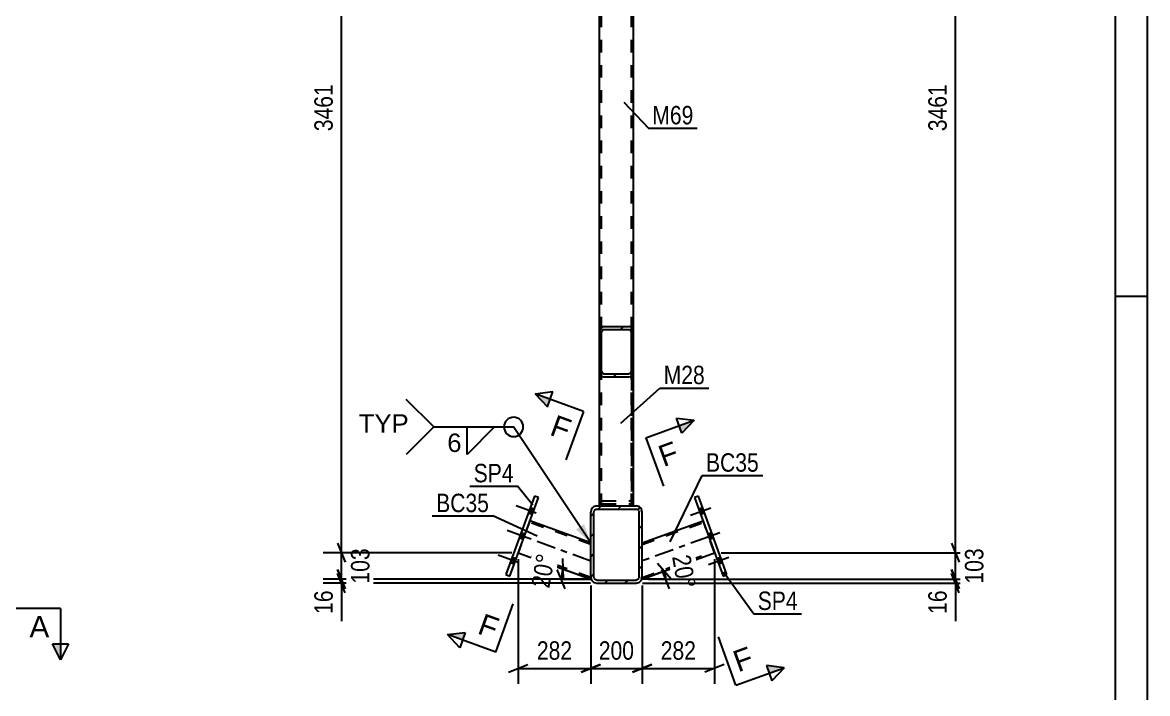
# Model space of a CAD drawing. Header units: millimetres. Extents: x -133 to 708, y -382 to 212.
# Drawn here: x 533.1 to 708.1, y 2.8 to 107.2 of the extents above; entities that cross this region are included whole.
import ezdxf

# ---------------------------------------------------------------- set-up
doc = ezdxf.new("R2010")
doc.units = ezdxf.units.MM
doc.linetypes.add('DXK_LINE_DOT2', pattern=[3.9198, 1.9599, -1.9599])
doc.linetypes.add('DXK_LINE_DOT3', pattern=[5.9187, 2.979, -0.9799, 0.9799, -0.9799])
doc.styles.add('Arial', font='ARIAL.TTF', dxfattribs={"height": 0.2})
doc.styles.add('Arial Narrow', font='ARIALN.TTF', dxfattribs={"height": 0.2})

# ---------------------------------------------------------------- blocks, each defined once
blk = doc.blocks.new('Unknown-389637962-11288')
at = {"color": 5, "linetype": 'Continuous'}
for p, q in [((708.08, -382.44), (708.08, 211.56)), ((703.08, -377.44), (703.08, 206.56)), ((708.08, 64.56), (703.08, 64.56))]:
    blk.add_line(p, q, dxfattribs=at)
blk = doc.blocks.new('Part-389637962-30453 - 30436')
at = {"color": 7, "linetype": 'DXK_LINE_DOT2'}
for p, q in [((611.99, 29.65), (610.18, 24.69)), ((621.46, 25.95), (611.9, 29.43)), ((621.46, 20.84), (610.26, 24.91)), ((621.46, 26.17), (621.46, 26.2)), ((621.46, 20.9), (621.46, 26.2))]:
    blk.add_line(p, q, dxfattribs=at)
at = {"color": 2, "linetype": 'Continuous'}
for p, q in [((621.46, 26.2), (611.99, 29.65)), ((610.18, 24.69), (621.46, 20.59)), ((621.46, 20.9), (621.46, 20.92)), ((621.46, 20.59), (621.46, 20.9))]:
    blk.add_line(p, q, dxfattribs=at)
at = {"color": 7, "linetype": 'DXK_LINE_DOT3'}
blk.add_line((621.46, 23.39), (611.08, 27.17), dxfattribs=at)
blk = doc.blocks.new('Part-389637962-30456 - 30436')
at = {"color": 7, "linetype": 'DXK_LINE_DOT2'}
for p, q in [((622.82, 31.96), (622.82, 59.71)), ((623.14, 31.96), (623.14, 59.71)), ((627.78, 59.71), (627.78, 31.96)), ((628.1, 31.96), (628.1, 59.71)), ((622.82, 31.96), (628.1, 31.96)), ((622.86, 31.96), (622.82, 31.96)), ((622.86, 32.17), (622.84, 31.96)), ((623.16, 31.96), (623.16, 31.99)), ((623.33, 32.72), (623.21, 32.68)), ((623.46, 32.76), (623.33, 32.72)), ((623.33, 32.25), (623.46, 32.28)), ((623.46, 32.76), (627.46, 32.76)), ((623.46, 32.28), (627.46, 32.28)), ((627.68, 32.69), (627.46, 32.76)), ((627.46, 32.28), (627.58, 32.25)), ((627.7, 32.68), (627.68, 32.69)), ((627.75, 31.99), (627.76, 31.96)), ((627.78, 31.96), (627.76, 31.96)), ((628.08, 31.96), (628.05, 32.17))]:
    blk.add_line(p, q, dxfattribs=at)
for centre, radius, start, end in [((623.71, 31.98), 0.863, 124.9769, 167.0015), ((623.58, 31.89), 0.432, 124.9769, 167.0015), ((627.33, 31.89), 0.432, 12.9985, 55.0231), ((627.21, 31.98), 0.863, 12.9985, 55.0231)]:
    blk.add_arc(centre, radius, start, end, dxfattribs=at)
blk = doc.blocks.new('Bolt-389637962-30583 - 30436')
at = {"linetype": 'Continuous'}
for points in [[(639.18, 30.83), (638.88, 31.66), (638.28, 31.44), (638.58, 30.61)], [(639.18, 30.83), (638.88, 31.66), (638.28, 31.44), (638.58, 30.61)], [(639.18, 30.83), (638.88, 31.66), (638.28, 31.44), (638.58, 30.61)], [(640.58, 26.98), (640.28, 27.8), (639.68, 27.58), (639.98, 26.76)], [(640.58, 26.98), (640.28, 27.8), (639.68, 27.58), (639.98, 26.76)], [(641.98, 23.12), (641.68, 23.95), (641.08, 23.73), (641.38, 22.9)], [(641.98, 23.12), (641.68, 23.95), (641.08, 23.73), (641.38, 22.9)], [(641.98, 23.12), (641.68, 23.95), (641.08, 23.73), (641.38, 22.9)]]:
    blk.add_hatch(color=1, dxfattribs=at).paths.add_polyline_path(points)
at = {"color": 1, "linetype": 'Continuous'}
for p, q in [((640.12, 31.64), (637, 30.5)), ((640.12, 31.64), (637, 30.5)), ((640.12, 31.64), (637, 30.5)), ((638.88, 31.66), (638.28, 31.44)), ((638.88, 31.66), (638.28, 31.44)), ((638.88, 31.66), (638.28, 31.44)), ((639.18, 30.83), (638.58, 30.61)), ((639.18, 30.83), (638.58, 30.61)), ((639.18, 30.83), (638.58, 30.61)), ((641.52, 27.79), (638.4, 26.65)), ((641.52, 27.79), (638.4, 26.65)), ((640.28, 27.8), (639.68, 27.58)), ((640.28, 27.8), (639.68, 27.58)), ((640.58, 26.98), (639.98, 26.76)), ((640.58, 26.98), (639.98, 26.76)), ((642.92, 23.93), (639.8, 22.8)), ((642.92, 23.93), (639.8, 22.8)), ((642.92, 23.93), (639.8, 22.8)), ((641.68, 23.95), (641.08, 23.73)), ((641.68, 23.95), (641.08, 23.73)), ((641.68, 23.95), (641.08, 23.73)), ((641.98, 23.12), (641.38, 22.9)), ((641.98, 23.12), (641.38, 22.9)), ((641.98, 23.12), (641.38, 22.9))]:
    blk.add_line(p, q, dxfattribs=at)
blk = doc.blocks.new('Part-389637962-30440 - 30436')
at = {"linetype": 'Continuous'}
h = blk.add_hatch(dxfattribs=at)
h.set_pattern_fill('', scale=0.7, style=0, pattern_type=0)
h.set_pattern_definition([(45, (622.8156, 53.0004), (-1.57154, 1.57154), [])])
h.paths.add_polyline_path([(622.82, 58.93), (622.82, 53), (622.86, 52.64), (623, 52.33), (623.21, 52.12), (623.46, 52.05), (627.46, 52.05), (627.7, 52.12), (627.91, 52.33), (628.05, 52.64), (628.1, 53), (628.1, 58.93), (628.05, 59.29), (627.91, 59.6), (627.7, 59.8), (627.46, 59.88), (623.46, 59.88), (623.21, 59.8), (623, 59.6), (622.86, 59.29)])
h.paths.add_polyline_path([(623.23, 59.26), (623.33, 59.37), (623.46, 59.4), (627.46, 59.4), (627.58, 59.37), (627.68, 59.26), (627.75, 59.11), (627.78, 58.93), (627.78, 53), (627.75, 52.82), (627.68, 52.67), (627.58, 52.56), (627.46, 52.53), (623.46, 52.53), (623.33, 52.56), (623.23, 52.67), (623.16, 52.82), (623.14, 53), (623.14, 58.93), (623.16, 59.11)])
at = {"color": 2, "linetype": 'Continuous'}
for p, q in [((623.46, 59.88), (623.21, 59.8)), ((623.46, 59.88), (627.46, 59.88)), ((627.7, 59.8), (627.46, 59.88)), ((622.86, 59.29), (622.82, 58.93)), ((622.82, 53), (622.82, 58.93)), ((623.14, 58.93), (623.16, 59.11)), ((623.14, 53), (623.14, 58.93)), ((623.33, 59.37), (623.46, 59.4)), ((623.46, 59.4), (627.46, 59.4)), ((627.46, 59.4), (627.58, 59.37)), ((627.75, 59.11), (627.78, 58.93)), ((627.78, 53), (627.78, 58.93)), ((628.1, 58.93), (628.05, 59.29)), ((628.1, 53), (628.1, 58.93)), ((622.82, 31.96), (622.82, 53)), ((622.82, 53), (622.86, 52.64)), ((623.16, 52.82), (623.14, 53)), ((623.46, 52.53), (623.33, 52.56)), ((623.46, 52.53), (627.46, 52.53)), ((627.58, 52.56), (627.46, 52.53)), ((627.78, 53), (627.75, 52.82)), ((628.05, 52.64), (628.1, 53)), ((628.1, 31.96), (628.1, 53)), ((623.21, 52.12), (623.46, 52.05)), ((623.46, 52.05), (627.46, 52.05)), ((627.46, 52.05), (627.7, 52.12))]:
    blk.add_line(p, q, dxfattribs=at)
at = {"color": 7, "linetype": 'DXK_LINE_DOT2'}
for p, q in [((622.82, 53), (622.82, 58.93)), ((623.14, 31.96), (623.14, 58.93)), ((627.78, 31.96), (627.78, 58.93)), ((628.1, 53), (628.1, 58.93)), ((622.82, 31.96), (628.1, 31.96)), ((622.84, 31.96), (622.86, 32.17)), ((623.14, 31.96), (623.16, 31.96)), ((623.16, 31.99), (623.16, 31.96)), ((623.21, 32.68), (623.46, 32.76)), ((623.46, 32.28), (623.33, 32.25)), ((623.46, 32.76), (627.46, 32.76)), ((623.46, 32.28), (627.46, 32.28)), ((627.46, 32.76), (627.7, 32.68)), ((627.58, 32.25), (627.46, 32.28)), ((627.76, 31.96), (627.75, 31.99)), ((628.05, 32.17), (628.08, 31.96))]:
    blk.add_line(p, q, dxfattribs=at)
at = {"color": 2, "linetype": 'Continuous'}
for centre, radius, start, end in [((623.71, 59.1), 0.863, 124.9769, 167.0015), ((627.21, 59.1), 0.863, 12.9985, 55.0231), ((623.58, 59.01), 0.432, 124.9769, 167.0015), ((627.33, 59.01), 0.432, 12.9985, 55.0231), ((623.71, 52.83), 0.863, 192.9985, 235.0231), ((623.58, 52.92), 0.432, 192.9985, 235.0231), ((627.33, 52.92), 0.432, 304.9769, 347.0015), ((627.21, 52.83), 0.863, 304.9769, 347.0015)]:
    blk.add_arc(centre, radius, start, end, dxfattribs=at)
at = {"color": 7, "linetype": 'DXK_LINE_DOT2'}
for centre, radius, start, end in [((623.71, 31.98), 0.863, 124.9769, 167.0015), ((623.58, 31.89), 0.432, 124.9769, 167.0015), ((627.33, 31.89), 0.432, 12.9985, 55.0231), ((627.21, 31.98), 0.863, 12.9985, 55.0231)]:
    blk.add_arc(centre, radius, start, end, dxfattribs=at)
blk = doc.blocks.new('Bolt-389637962-30585 - 30436')
at = {"linetype": 'Continuous'}
for points in [[(612.33, 30.61), (612.64, 31.44), (612.03, 31.66), (611.73, 30.83)], [(612.33, 30.61), (612.64, 31.44), (612.03, 31.66), (611.73, 30.83)], [(612.33, 30.61), (612.64, 31.44), (612.03, 31.66), (611.73, 30.83)], [(610.93, 26.76), (611.23, 27.58), (610.63, 27.8), (610.33, 26.98)], [(610.93, 26.76), (611.23, 27.58), (610.63, 27.8), (610.33, 26.98)], [(609.53, 22.9), (609.83, 23.73), (609.23, 23.95), (608.93, 23.12)], [(609.53, 22.9), (609.83, 23.73), (609.23, 23.95), (608.93, 23.12)], [(609.53, 22.9), (609.83, 23.73), (609.23, 23.95), (608.93, 23.12)]]:
    blk.add_hatch(color=1, dxfattribs=at).paths.add_polyline_path(points)
at = {"color": 1, "linetype": 'Continuous'}
for p, q in [((612.97, 30.84), (609.85, 31.98)), ((612.97, 30.84), (609.85, 31.98)), ((612.97, 30.84), (609.85, 31.98)), ((612.64, 31.44), (612.03, 31.66)), ((612.64, 31.44), (612.03, 31.66)), ((612.64, 31.44), (612.03, 31.66)), ((612.33, 30.61), (611.73, 30.83)), ((612.33, 30.61), (611.73, 30.83)), ((612.33, 30.61), (611.73, 30.83)), ((611.57, 26.99), (608.45, 28.13)), ((611.57, 26.99), (608.45, 28.13)), ((610.93, 26.76), (610.33, 26.98)), ((610.93, 26.76), (610.33, 26.98)), ((611.23, 27.58), (610.63, 27.8)), ((611.23, 27.58), (610.63, 27.8)), ((610.17, 23.14), (607.05, 24.28)), ((610.17, 23.14), (607.05, 24.28)), ((610.17, 23.14), (607.05, 24.28)), ((609.53, 22.9), (608.93, 23.12)), ((609.53, 22.9), (608.93, 23.12)), ((609.53, 22.9), (608.93, 23.12)), ((609.83, 23.73), (609.23, 23.95)), ((609.83, 23.73), (609.23, 23.95)), ((609.83, 23.73), (609.23, 23.95))]:
    blk.add_line(p, q, dxfattribs=at)
blk = doc.blocks.new('Part-389637962-30450 - 30436')
at = {"color": 7, "linetype": 'DXK_LINE_DOT2'}
for p, q in [((622.82, 147.56), (628.1, 147.56)), ((622.82, 120.58), (622.82, 147.56)), ((623.14, 31.96), (623.14, 147.56)), ((627.78, 31.96), (627.78, 147.56)), ((628.1, 120.58), (628.1, 147.56)), ((622.82, 31.96), (622.82, 58.93)), ((628.1, 31.96), (628.1, 58.93)), ((622.82, 31.96), (628.1, 31.96))]:
    blk.add_line(p, q, dxfattribs=at)
at = {"color": 2, "linetype": 'Continuous'}
for p, q in [((622.82, 58.93), (622.82, 120.58)), ((628.1, 58.93), (628.1, 120.58))]:
    blk.add_line(p, q, dxfattribs=at)
blk = doc.blocks.new('Part-389637962-30491 - 30436')
at = {"color": 2, "linetype": 'Continuous'}
for p, q in [((629.46, 26.2), (638.93, 29.65)), ((629.46, 20.59), (640.73, 24.69)), ((629.46, 20.62), (629.46, 20.92)), ((629.46, 20.59), (629.46, 20.62))]:
    blk.add_line(p, q, dxfattribs=at)
at = {"color": 7, "linetype": 'DXK_LINE_DOT2'}
for p, q in [((629.46, 25.95), (639.01, 29.43)), ((640.73, 24.69), (638.93, 29.65)), ((629.46, 26.16), (629.46, 26.2)), ((629.46, 20.92), (629.46, 26.2)), ((629.46, 20.84), (640.65, 24.91))]:
    blk.add_line(p, q, dxfattribs=at)
at = {"color": 7, "linetype": 'DXK_LINE_DOT3'}
blk.add_line((639.83, 27.17), (629.46, 23.39), dxfattribs=at)
blk = doc.blocks.new('Part-389637962-30493 - 30436')
at = {"color": 2, "linetype": 'Continuous'}
for p, q in [((638.21, 33.5), (637.61, 33.28)), ((637.61, 33.28), (642.05, 21.06)), ((642.65, 21.28), (638.21, 33.5)), ((642.05, 21.06), (642.65, 21.28))]:
    blk.add_line(p, q, dxfattribs=at)
blk = doc.blocks.new('Part-389637962-30495 - 30436')
at = {"color": 2, "linetype": 'Continuous'}
for p, q in [((612.7, 33.5), (608.26, 21.28)), ((608.86, 21.06), (613.31, 33.28)), ((613.31, 33.28), (612.7, 33.5)), ((608.26, 21.28), (608.86, 21.06))]:
    blk.add_line(p, q, dxfattribs=at)
blk = doc.blocks.new('Part-389637962-30509 - 30436')
at = {"linetype": 'Continuous'}
h = blk.add_hatch(dxfattribs=at)
h.set_pattern_fill('', scale=0.7, style=0, pattern_type=0)
h.set_pattern_definition([(45, (621.4556, 20.9158), (-1.57154, 1.57154), [])])
h.paths.add_polyline_path([(621.46, 31), (621.46, 20.92), (621.53, 20.55), (621.74, 20.24), (622.05, 20.03), (622.42, 19.96), (628.5, 19.96), (628.86, 20.03), (629.17, 20.24), (629.38, 20.55), (629.46, 20.92), (629.46, 31), (629.38, 31.36), (629.17, 31.67), (628.86, 31.88), (628.5, 31.96), (622.42, 31.96), (622.05, 31.88), (621.74, 31.67), (621.53, 31.36)])
h.paths.add_polyline_path([(622.08, 31.34), (622.23, 31.44), (622.42, 31.48), (628.5, 31.48), (628.68, 31.44), (628.84, 31.34), (628.94, 31.18), (628.98, 31), (628.98, 20.92), (628.94, 20.73), (628.84, 20.58), (628.68, 20.47), (628.5, 20.44), (622.42, 20.44), (622.23, 20.47), (622.08, 20.58), (621.97, 20.73), (621.94, 20.92), (621.94, 31), (621.97, 31.18)])
at = {"color": 2, "linetype": 'Continuous'}
for p, q in [((622.42, 31.96), (622.05, 31.88)), ((622.42, 31.96), (622.42, 31.96)), ((622.42, 31.96), (628.5, 31.96)), ((628.5, 31.96), (628.5, 31.96)), ((628.86, 31.88), (628.5, 31.96)), ((621.53, 31.36), (621.46, 31)), ((621.46, 31), (621.46, 31)), ((621.46, 20.92), (621.46, 31)), ((621.94, 31), (621.97, 31.18)), ((621.94, 31), (621.94, 31)), ((621.94, 20.92), (621.94, 31)), ((622.23, 31.44), (622.42, 31.48)), ((622.42, 31.48), (622.42, 31.48)), ((622.42, 31.48), (628.5, 31.48)), ((628.5, 31.48), (628.5, 31.48)), ((628.5, 31.48), (628.68, 31.44)), ((628.94, 31.18), (628.98, 31)), ((628.98, 31), (628.98, 31)), ((628.98, 20.92), (628.98, 31)), ((629.46, 31), (629.38, 31.36)), ((629.46, 31), (629.46, 31)), ((629.46, 20.92), (629.46, 31)), ((621.46, 20.92), (621.46, 20.92)), ((621.46, 20.92), (621.53, 20.55)), ((621.94, 20.92), (621.94, 20.92)), ((621.97, 20.73), (621.94, 20.92)), ((622.05, 20.03), (622.42, 19.96)), ((622.42, 20.44), (622.23, 20.47)), ((622.42, 20.44), (622.42, 20.44)), ((622.42, 20.44), (628.5, 20.44)), ((622.42, 19.96), (622.42, 19.96)), ((622.42, 19.96), (628.5, 19.96)), ((628.68, 20.47), (628.5, 20.44)), ((628.5, 20.44), (628.5, 20.44)), ((628.5, 19.96), (628.86, 20.03)), ((628.5, 19.96), (628.5, 19.96)), ((628.98, 20.92), (628.94, 20.73)), ((628.98, 20.92), (628.98, 20.92)), ((629.38, 20.55), (629.46, 20.92)), ((629.46, 20.92), (629.46, 20.92))]:
    blk.add_line(p, q, dxfattribs=at)
for centre, radius, start, end in [((622.42, 31), 0.96, 112.5, 157.5), ((628.5, 31), 0.96, 22.5, 67.5), ((622.42, 31), 0.48, 112.5, 157.5), ((628.5, 31), 0.48, 22.5, 67.5), ((622.42, 20.92), 0.96, 202.5, 247.5), ((622.42, 20.92), 0.48, 202.5, 247.5), ((628.5, 20.92), 0.48, 292.5, 337.5), ((628.5, 20.92), 0.96, 292.5, 337.5)]:
    blk.add_arc(centre, radius, start, end, dxfattribs=at)
blk = doc.blocks.new('AngleDimension-389637962-36228 - 30436')
at = {"color": 7, "linetype": 'Continuous'}
for p, q in [((617.09, 23.77), (617.19, 20.54)), ((617.46, 19.09), (616.26, 22.09)), ((617.14, 22.16), (621.46, 20.59)), ((620.46, 20.59), (616.86, 20.59)), ((616.86, 20.59), (621.46, 20.59))]:
    blk.add_line(p, q, dxfattribs=at)
blk.add_arc((621.46, 20.59), 4.59, 159.9998, 180, dxfattribs=at)
at = {"color": 0}
blk.add_wipeout([(616.61, 24.72), (612.47, 25.45), (611.35, 19.09), (615.49, 18.36)], dxfattribs=at)
at = {"color": 3, "style": 'Arial Narrow'}
blk.add_text('20°', height=2.863, rotation=80.0021, dxfattribs=at).set_placement((615, 19.05))
blk = doc.blocks.new('StraightDimension-389637962-36273 - 30436')
at = {"color": 7, "linetype": 'Continuous'}
for p, q in [((640.73, 23.69), (640.73, 4.29)), ((629.46, 19.59), (629.46, 4.29)), ((627.96, 6.09), (630.96, 7.29)), ((642.23, 7.29), (639.23, 6.09)), ((629.46, 6.69), (640.73, 6.69))]:
    blk.add_line(p, q, dxfattribs=at)
at = {"color": 0}
blk.add_wipeout([(638.44, 7.44), (638.44, 11.64), (631.75, 11.64), (631.75, 7.44)], dxfattribs=at)
at = {"color": 3, "style": 'Arial Narrow'}
blk.add_text('282', height=2.863, dxfattribs=at).set_placement((632.35, 8.04))
blk = doc.blocks.new('StraightDimension-389637962-36104 - 30436')
at = {"color": 7, "linetype": 'Continuous'}
for p, q in [((582.07, 22.09), (583.27, 19.09)), ((583.27, 18.46), (582.07, 21.46)), ((620.46, 20.59), (579.82, 20.59)), ((621.42, 19.96), (579.82, 19.96)), ((582.67, 19.96), (582.67, 20.59))]:
    blk.add_line(p, q, dxfattribs=at)
at = {"color": 0}
blk.add_wipeout([(581.92, 19.43), (577.72, 19.43), (577.72, 14.57), (581.92, 14.57)], dxfattribs=at)
at = {"color": 7, "linetype": 'Continuous'}
blk.add_line((582.67, 19.96), (582.67, 14.05), dxfattribs=at)
blk.add_line((582.67, 19.96), (582.67, 14.05), dxfattribs=at)
at = {"color": 3, "style": 'Arial Narrow'}
blk.add_text('16', height=2.863, rotation=90.0002, dxfattribs=at).set_placement((581.32, 15.17))
blk = doc.blocks.new('StraightDimension-389637962-36165 - 30436')
at = {"color": 7, "linetype": 'Continuous'}
for p, q in [((678.79, 161.64), (677.59, 164.64)), ((652.26, 163.14), (680.59, 163.14)), ((678.19, 24.69), (678.19, 163.14)), ((641.73, 24.69), (680.59, 24.69)), ((677.59, 26.19), (678.79, 23.19))]:
    blk.add_line(p, q, dxfattribs=at)
at = {"color": 0}
blk.add_wipeout([(677.44, 98.17), (673.24, 98.17), (673.24, 89.66), (677.44, 89.66)], dxfattribs=at)
at = {"color": 3, "style": 'Arial Narrow'}
blk.add_text('3461', height=2.863, rotation=90.0002, dxfattribs=at).set_placement((676.84, 90.26))
blk = doc.blocks.new('StraightDimension-389637962-36275 - 30436')
at = {"color": 7, "linetype": 'Continuous'}
for p, q in [((610.18, 23.69), (610.18, 4.29)), ((621.46, 19.59), (621.46, 4.29)), ((608.68, 6.09), (611.68, 7.29)), ((622.96, 7.29), (619.96, 6.09)), ((610.18, 6.69), (621.46, 6.69))]:
    blk.add_line(p, q, dxfattribs=at)
at = {"color": 0}
blk.add_wipeout([(619.16, 7.44), (619.16, 11.64), (612.48, 11.64), (612.48, 7.44)], dxfattribs=at)
at = {"color": 3, "style": 'Arial Narrow'}
blk.add_text('282', height=2.863, dxfattribs=at).set_placement((613.08, 8.04))
blk = doc.blocks.new('AngleDimension-389637962-36015 - 30436')
at = {"color": 7, "linetype": 'Continuous'}
for p, q in [((631.83, 23.05), (633.99, 20.64)), ((632.91, 21.84), (629.46, 20.59)), ((633.73, 19.09), (632.53, 22.09)), ((633.13, 20.59), (629.46, 20.59)), ((630.46, 20.59), (633.13, 20.59))]:
    blk.add_line(p, q, dxfattribs=at)
blk.add_arc((629.46, 20.59), 3.67, 0, 19.9997, dxfattribs=at)
at = {"color": 0}
blk.add_wipeout([(634.52, 18.2), (638.66, 18.93), (637.54, 25.29), (633.4, 24.56)], dxfattribs=at)
at = {"color": 3, "style": 'Arial Narrow'}
blk.add_text('20°', height=2.863, rotation=-80.0021, dxfattribs=at).set_placement((634.1, 24.07))
blk = doc.blocks.new('StraightDimension-389637962-36167 - 30436')
at = {"color": 7, "linetype": 'Continuous'}
for p, q in [((677.59, 22.09), (678.79, 19.09)), ((678.79, 18.46), (677.59, 21.46)), ((629.5, 19.96), (680.59, 19.96)), ((630.46, 20.59), (680.59, 20.59)), ((678.19, 19.96), (678.19, 20.59))]:
    blk.add_line(p, q, dxfattribs=at)
at = {"color": 0}
blk.add_wipeout([(677.44, 19.43), (673.24, 19.43), (673.24, 14.57), (677.44, 14.57)], dxfattribs=at)
at = {"color": 7, "linetype": 'Continuous'}
blk.add_line((678.19, 19.96), (678.19, 14.05), dxfattribs=at)
blk.add_line((678.19, 19.96), (678.19, 14.05), dxfattribs=at)
at = {"color": 3, "style": 'Arial Narrow'}
blk.add_text('16', height=2.863, rotation=90.0002, dxfattribs=at).set_placement((676.84, 15.17))
blk = doc.blocks.new('StraightDimension-389637962-36103 - 30436')
at = {"color": 7, "linetype": 'Continuous'}
for p, q in [((609.18, 24.69), (580.27, 24.69)), ((582.07, 26.19), (583.27, 23.19)), ((582.67, 20.59), (582.67, 24.69)), ((583.27, 19.09), (582.07, 22.09)), ((620.46, 20.59), (580.27, 20.59))]:
    blk.add_line(p, q, dxfattribs=at)
at = {"color": 0}
blk.add_wipeout([(587.62, 25.98), (583.42, 25.98), (583.42, 19.29), (587.62, 19.29)], dxfattribs=at)
at = {"color": 3, "style": 'Arial Narrow'}
blk.add_text('103', height=2.863, rotation=90.0002, dxfattribs=at).set_placement((587.02, 19.89))
blk = doc.blocks.new('StraightDimension-389637962-36166 - 30436')
at = {"color": 7, "linetype": 'Continuous'}
for p, q in [((641.73, 24.69), (681.04, 24.69)), ((677.59, 26.19), (678.79, 23.19)), ((678.19, 20.59), (678.19, 24.69)), ((678.79, 19.09), (677.59, 22.09)), ((630.46, 20.59), (681.04, 20.59))]:
    blk.add_line(p, q, dxfattribs=at)
at = {"color": 0}
blk.add_wipeout([(683.14, 25.98), (678.94, 25.98), (678.94, 19.29), (683.14, 19.29)], dxfattribs=at)
at = {"color": 3, "style": 'Arial Narrow'}
blk.add_text('103', height=2.863, rotation=90.0002, dxfattribs=at).set_placement((682.54, 19.89))
blk = doc.blocks.new('StraightDimension-389637962-36102 - 30436')
at = {"color": 7, "linetype": 'Continuous'}
for p, q in [((583.27, 161.64), (582.07, 164.64)), ((598.65, 163.14), (579.82, 163.14)), ((582.67, 24.69), (582.67, 163.14)), ((609.18, 24.69), (579.82, 24.69)), ((582.07, 26.19), (583.27, 23.19))]:
    blk.add_line(p, q, dxfattribs=at)
at = {"color": 0}
blk.add_wipeout([(581.92, 98.17), (577.72, 98.17), (577.72, 89.66), (581.92, 89.66)], dxfattribs=at)
at = {"color": 3, "style": 'Arial Narrow'}
blk.add_text('3461', height=2.863, rotation=90.0002, dxfattribs=at).set_placement((581.32, 90.26))
blk = doc.blocks.new('StraightDimension-389637962-36274 - 30436')
at = {"color": 7, "linetype": 'Continuous'}
for p, q in [((621.46, 19.59), (621.46, 4.29)), ((629.46, 19.59), (629.46, 4.29)), ((619.96, 6.09), (622.96, 7.29)), ((630.96, 7.29), (627.96, 6.09)), ((621.46, 6.69), (629.46, 6.69))]:
    blk.add_line(p, q, dxfattribs=at)
at = {"color": 0}
blk.add_wipeout([(628.8, 7.44), (628.8, 11.64), (622.11, 11.64), (622.11, 7.44)], dxfattribs=at)
at = {"color": 3, "style": 'Arial Narrow'}
blk.add_text('200', height=2.863, dxfattribs=at).set_placement((622.71, 8.04))
blk = doc.blocks.new('SectionMark-389637962-25181 - 1176')
at = {"linetype": 'Continuous'}
blk.add_hatch(color=6, dxfattribs=at).paths.add_polyline_path([(537.73, 10.5), (538.98, 10.5), (538.98, 8)])
at = {"color": 6, "linetype": 'Continuous'}
for p, q in [((538.98, 16), (530.98, 16)), ((538.98, 16), (538.98, 8)), ((537.73, 10.5), (540.23, 10.5)), ((538.98, 8), (537.73, 10.5)), ((540.23, 10.5), (538.98, 8))]:
    blk.add_line(p, q, dxfattribs=at)
at = {"color": 0, "linetype": 'Continuous'}
blk.add_wipeout([(537.23, 11.5), (537.23, 15), (534.12, 15), (534.12, 11.5)], dxfattribs=at)
at = {"color": 3, "linetype": 'Continuous', "style": 'Arial'}
blk.add_text('A', height=3.34, dxfattribs=at).set_placement((534.12, 11.5))
blk = doc.blocks.new('SectionMark-389637962-48282 - 30436')
at = {"linetype": 'Continuous'}
for points in [[(615.14, 48.56), (614.72, 47.39), (612.79, 49.42)], [(601.93, 12.26), (601.5, 11.09), (599.15, 11.94)]]:
    blk.add_hatch(color=6, dxfattribs=at).paths.add_polyline_path(points)
at = {"color": 6, "linetype": 'Continuous'}
for p, q in [((612.79, 49.42), (615.57, 49.74)), ((612.79, 49.42), (614.72, 47.39)), ((614.72, 47.39), (615.57, 49.74)), ((599.15, 11.94), (601.93, 12.26)), ((601.93, 12.26), (601.08, 9.91)), ((601.08, 9.91), (599.15, 11.94))]:
    blk.add_line(p, q, dxfattribs=at)
at = {"color": 0, "linetype": 'Continuous'}
for points in [[(617.58, 42.09), (618.77, 45.38), (616.1, 46.35), (614.9, 43.07)], [(606.33, 11.19), (607.53, 14.48), (604.85, 15.46), (603.65, 12.17)]]:
    blk.add_wipeout(points, dxfattribs=at)
at = {"color": 6, "linetype": 'Continuous'}
for p, q in [((620.31, 46.68), (612.79, 49.42)), ((620.31, 46.68), (617.58, 39.16)), ((606.67, 9.21), (609.41, 16.72)), ((606.67, 9.21), (599.15, 11.94))]:
    blk.add_line(p, q, dxfattribs=at)
at = {"color": 3, "linetype": 'Continuous', "style": 'Arial'}
for p in [(614.9, 43.07), (603.65, 12.17)]:
    blk.add_text('F', height=3.34, rotation=-20.002, dxfattribs=at).set_placement(p)
blk = doc.blocks.new('Mark-389637962-48180 - 30436')
at = {"color": 0}
blk.add_wipeout([(653.65, 15.78), (653.65, 18.78), (647.44, 18.78), (647.44, 15.78)], dxfattribs=at)
blk.add_wipeout([(653.65, 15.78), (653.65, 18.78), (647.44, 18.78), (647.44, 15.78)], dxfattribs=at)
at = {"color": 30, "linetype": 'Continuous'}
for p, q in [((642.12, 21.72), (646.84, 15.18)), ((646.84, 15.18), (654.25, 15.18))]:
    blk.add_line(p, q, dxfattribs=at)
at = {"color": 3, "style": 'Arial Narrow'}
blk.add_text('SP4', height=2.863, dxfattribs=at).set_placement((647.44, 15.78))
blk = doc.blocks.new('Mark-389637962-48165 - 30436')
at = {"color": 0}
blk.add_wipeout([(605.63, 31), (605.63, 34), (597.41, 34), (597.41, 31)], dxfattribs=at)
blk.add_wipeout([(605.63, 31), (605.63, 34), (597.41, 34), (597.41, 31)], dxfattribs=at)
at = {"color": 30, "linetype": 'Continuous'}
for p in [(596.81, 30.4), (613.13, 27.27)]:
    blk.add_line(p, (606.23, 30.4), dxfattribs=at)
at = {"color": 3, "style": 'Arial Narrow'}
blk.add_text('BC35', height=2.863, dxfattribs=at).set_placement((597.41, 31))
blk = doc.blocks.new('MarkSet-389637962-44945 - 30436')
at = {"color": 0}
blk.add_wipeout([(637.43, 91.33), (637.43, 94.33), (631.04, 94.33), (631.04, 91.33)], dxfattribs=at)
blk.add_wipeout([(637.43, 91.33), (637.43, 94.33), (631.04, 94.33), (631.04, 91.33)], dxfattribs=at)
at = {"color": 30, "linetype": 'Continuous'}
for p, q in [((626.61, 94.8), (630.44, 90.73)), ((630.44, 90.73), (638.03, 90.73))]:
    blk.add_line(p, q, dxfattribs=at)
at = {"color": 3, "style": 'Arial Narrow'}
blk.add_text('M69', height=2.863, dxfattribs=at).set_placement((631.04, 91.33))
blk = doc.blocks.new('SectionMark-389637962-37235 - 30436')
at = {"linetype": 'Continuous'}
for points in [[(635.63, 43.28), (635.2, 44.46), (637.55, 45.31)], [(649.22, 5.95), (648.79, 7.12), (651.57, 6.8)]]:
    blk.add_hatch(color=6, dxfattribs=at).paths.add_polyline_path(points)
at = {"color": 6, "linetype": 'Continuous'}
for p, q in [((635.63, 43.28), (634.78, 45.63)), ((634.78, 45.63), (637.55, 45.31)), ((637.55, 45.31), (635.63, 43.28)), ((651.57, 6.8), (648.79, 7.12)), ((648.79, 7.12), (649.65, 4.77)), ((651.57, 6.8), (649.65, 4.77))]:
    blk.add_line(p, q, dxfattribs=at)
at = {"color": 0, "linetype": 'Continuous'}
for points in [[(635.45, 38.96), (634.25, 42.25), (631.57, 41.27), (632.77, 37.98)], [(647.07, 7.03), (645.87, 10.32), (643.19, 9.34), (644.39, 6.05)]]:
    blk.add_wipeout(points, dxfattribs=at)
at = {"color": 6, "linetype": 'Continuous'}
for p, q in [((630.03, 42.57), (637.55, 45.31)), ((630.03, 42.57), (632.77, 35.06)), ((644.05, 4.07), (641.31, 11.59)), ((644.05, 4.07), (651.57, 6.8))]:
    blk.add_line(p, q, dxfattribs=at)
at = {"color": 3, "linetype": 'Continuous', "style": 'Arial'}
for p in [(632.77, 37.98), (644.39, 6.05)]:
    blk.add_text('F', height=3.34, rotation=20.002, dxfattribs=at).set_placement(p)
blk = doc.blocks.new('MarkSet-389637962-44968 - 30436')
at = {"color": 0}
blk.add_wipeout([(639.21, 50.91), (639.21, 53.91), (632.81, 53.91), (632.81, 50.91)], dxfattribs=at)
blk.add_wipeout([(639.21, 50.91), (639.21, 53.91), (632.81, 53.91), (632.81, 50.91)], dxfattribs=at)
at = {"color": 30, "linetype": 'Continuous'}
for p, q in [((626.12, 44.82), (632.21, 50.31)), ((632.21, 50.31), (639.81, 50.31))]:
    blk.add_line(p, q, dxfattribs=at)
at = {"color": 3, "style": 'Arial Narrow'}
blk.add_text('M28', height=2.863, dxfattribs=at).set_placement((632.81, 50.91))
blk = doc.blocks.new('WeldMark-389637962-49524 - 30436')
at = {"linetype": 'Continuous'}
blk.add_hatch(color=30, dxfattribs=at).paths.add_polyline_path([(620.42, 29.12), (621.46, 26.2), (619.17, 28.29)])
at = {"color": 3, "linetype": 'Continuous'}
for q in [(592.75, 48.54), (592.75, 39.97)]:
    blk.add_line((597.03, 44.26), q, dxfattribs=at)
at = {"color": 30, "linetype": 'Continuous'}
blk.add_line((621.46, 26.2), (609.46, 44.26), dxfattribs=at)
at = {"color": 3, "linetype": 'Continuous'}
for start, end in [(90, 270), (270, 90)]:
    blk.add_arc((609.46, 44.26), 1.5, start, end, dxfattribs=at)
at = {"color": 0}
blk.add_wipeout([(601.56, 40.16), (601.56, 43.56), (598.93, 43.56), (598.93, 40.16)], dxfattribs=at)
at = {"color": 30, "linetype": 'Continuous'}
blk.add_line((597.03, 44.26), (609.46, 44.26), dxfattribs=at)
at = {"color": 3, "linetype": 'Continuous'}
for p, q in [((602.21, 44.26), (606.5, 44.26)), ((606.5, 44.26), (602.21, 39.97)), ((602.21, 39.97), (602.21, 44.26))]:
    blk.add_line(p, q, dxfattribs=at)
at = {"color": 3, "style": 'Arial'}
blk.add_text('6', height=2.87, dxfattribs=at).set_placement((599.13, 40.36))
at = {"color": 0, "linetype": 'Continuous'}
blk.add_wipeout([(593.13, 43.36), (593.13, 46.36), (585.36, 46.36), (585.36, 43.36)], dxfattribs=at)
blk.add_wipeout([(593.13, 43.36), (593.13, 46.36), (585.36, 46.36), (585.36, 43.36)], dxfattribs=at)
at = {"color": 3, "linetype": 'Continuous', "style": 'Arial'}
blk.add_text('TYP', height=2.865, dxfattribs=at).set_placement((585.36, 43.36))
blk = doc.blocks.new('Mark-389637962-48168 - 30436')
at = {"color": 0}
blk.add_wipeout([(609.46, 35.64), (609.46, 38.64), (603.25, 38.64), (603.25, 35.64)], dxfattribs=at)
blk.add_wipeout([(609.46, 35.64), (609.46, 38.64), (603.25, 38.64), (603.25, 35.64)], dxfattribs=at)
at = {"color": 30, "linetype": 'Continuous'}
for p in [(602.65, 35.04), (612.44, 32.08)]:
    blk.add_line(p, (610.06, 35.04), dxfattribs=at)
at = {"color": 3, "style": 'Arial Narrow'}
blk.add_text('SP4', height=2.863, dxfattribs=at).set_placement((603.25, 35.64))
blk = doc.blocks.new('Mark-389637962-48177 - 30436')
at = {"color": 0}
blk.add_wipeout([(647.61, 37.29), (647.61, 40.29), (639.39, 40.29), (639.39, 37.29)], dxfattribs=at)
blk.add_wipeout([(647.61, 37.29), (647.61, 40.29), (639.39, 40.29), (639.39, 37.29)], dxfattribs=at)
at = {"color": 30, "linetype": 'Continuous'}
for p, q in [((633.84, 26.37), (638.79, 36.69)), ((638.79, 36.69), (648.21, 36.69))]:
    blk.add_line(p, q, dxfattribs=at)
at = {"color": 3, "style": 'Arial Narrow'}
blk.add_text('BC35', height=2.863, dxfattribs=at).set_placement((639.39, 37.29))

msp = doc.modelspace()

# ---------------------------------------------------------------- block references
for name in ['Unknown-389637962-11288', 'Part-389637962-30450 - 30436', 'Part-389637962-30440 - 30436', 'Part-389637962-30456 - 30436', 'Part-389637962-30495 - 30436', 'Part-389637962-30493 - 30436', 'Bolt-389637962-30585 - 30436', 'Part-389637962-30509 - 30436', 'Bolt-389637962-30583 - 30436', 'Part-389637962-30453 - 30436', 'Part-389637962-30491 - 30436']:
    msp.add_blockref(name, (0, 0))

# ---------------------------------------------------------------- next in the draw order: block references
for name in ['MarkSet-389637962-44945 - 30436', 'AngleDimension-389637962-36228 - 30436', 'StraightDimension-389637962-36273 - 30436', 'SectionMark-389637962-25181 - 1176']:
    msp.add_blockref(name, (0, 0))

# ---------------------------------------------------------------- next in the draw order: block references
for name in ['StraightDimension-389637962-36165 - 30436', 'AngleDimension-389637962-36015 - 30436', 'StraightDimension-389637962-36104 - 30436']:
    msp.add_blockref(name, (0, 0))

# ---------------------------------------------------------------- next in the draw order: block references
for name in ['StraightDimension-389637962-36275 - 30436', 'StraightDimension-389637962-36167 - 30436']:
    msp.add_blockref(name, (0, 0))

# ---------------------------------------------------------------- next in the draw order: block references
for name in ['StraightDimension-389637962-36103 - 30436', 'StraightDimension-389637962-36166 - 30436']:
    msp.add_blockref(name, (0, 0))

# ---------------------------------------------------------------- next in the draw order: block references
for name in ['StraightDimension-389637962-36102 - 30436', 'Mark-389637962-48180 - 30436', 'StraightDimension-389637962-36274 - 30436']:
    msp.add_blockref(name, (0, 0))

# ---------------------------------------------------------------- next in the draw order: block references
for name in ['SectionMark-389637962-48282 - 30436', 'SectionMark-389637962-37235 - 30436']:
    msp.add_blockref(name, (0, 0))

# ---------------------------------------------------------------- next in the draw order: block references
for name in ['MarkSet-389637962-44968 - 30436', 'Mark-389637962-48177 - 30436', 'Mark-389637962-48165 - 30436']:
    msp.add_blockref(name, (0, 0))

# ---------------------------------------------------------------- next in the draw order: block references
msp.add_blockref('WeldMark-389637962-49524 - 30436', (0, 0))

# ---------------------------------------------------------------- next in the draw order: block references
msp.add_blockref('Mark-389637962-48168 - 30436', (0, 0))

doc.saveas('drawing.dxf')
